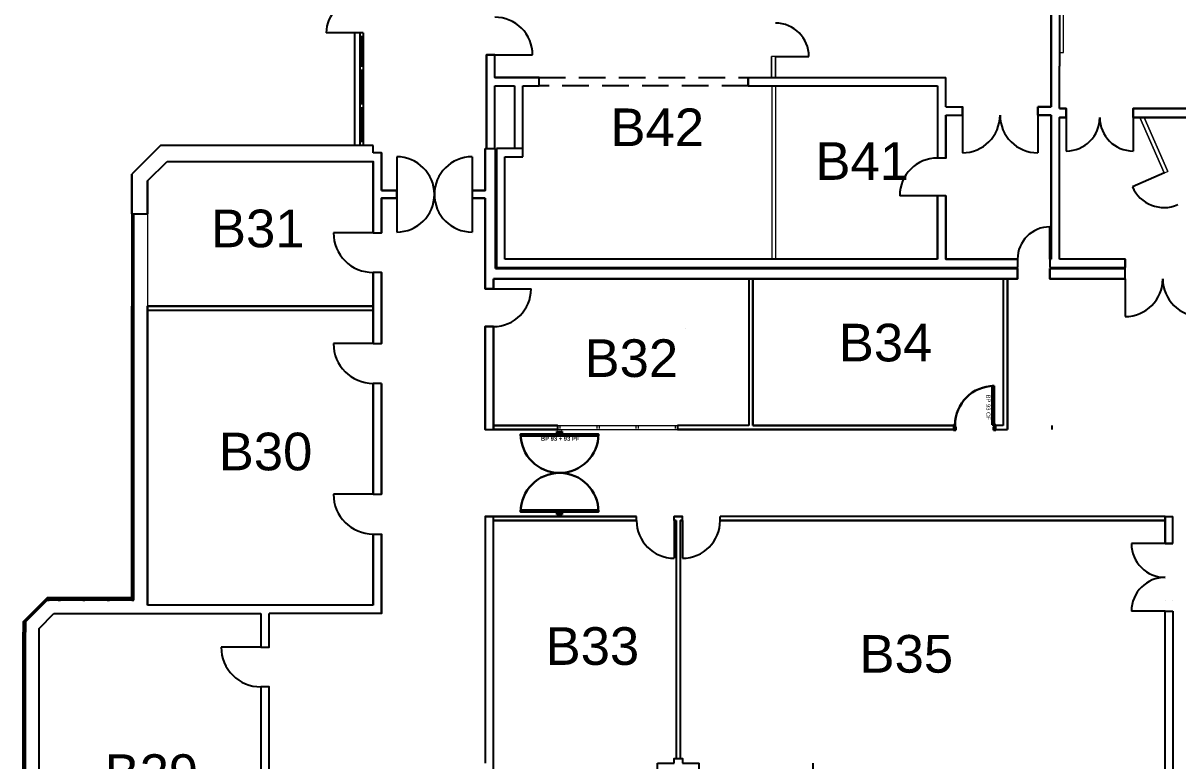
# Model space of a CAD drawing. Header units: millimetres. Extents: x -223503 to -221183, y 15861 to 17311.
# Drawn here: x -222597.15 to -222569.56, y 16041.63 to 16059.25 of the extents above; entities that cross this region are included whole.
import ezdxf

# ---------------------------------------------------------------- set-up
doc = ezdxf.new("R2010")
doc.units = ezdxf.units.MM
doc.linetypes.add('CACHE', pattern=[9.525, 6.35, -3.175])
for name, color, linetype, lineweight in [('ASTEC - POSE BP CF', 104, 'Continuous', 30), ('ASTEC - POSE BP PF', 30, 'Continuous', 30), ('NUMEROTATION', 172, 'Continuous', 30)]:
    doc.layers.add(name, color=color, linetype=linetype, lineweight=lineweight)
for name, color, linetype in [('BA CLOISON', 8, 'Continuous'), ('BA EQUIP MOBILIER', 8, 'Continuous'), ('BA FENETRE', 8, 'Continuous'), ('BA MURS', 8, 'Continuous'), ('BA MURS POUTRE', 8, 'CACHE'), ('BA PORTES', 8, 'Continuous')]:
    doc.layers.add(name, color=color, linetype=linetype)
doc.styles.get("Standard").update_dxf_attribs({"font": 'arial.ttf'})

# ---------------------------------------------------------------- blocks, each defined once
blk = doc.blocks.new('BP PF 2x93 SA')
h = blk.add_hatch(color=256)
h.paths.add_polyline_path([(1857, 1860), (1857, 930), (1901, 930), (1901, 1860)])
h.paths.add_polyline_path([(1857, 0), (1857, 930), (1901, 930), (1901, 0)])
h.paths.add_polyline_path([(85, 1860), (85, 930), (41, 930), (41, 1860)])
h.paths.add_polyline_path([(85, 0), (85, 930), (41, 930), (41, 0)])
for p, q in [((-23, 991), (-23, 980)), ((-23, 991), (41, 991)), ((-23, 980), (-15, 980)), ((-23, 869), (-23, 880)), ((-23, 880), (-15, 880)), ((-23, 869), (41, 869)), ((-15, 980), (-15, 880)), ((31, 952), (31, 908)), ((31, 952), (36, 952)), ((31, 908), (36, 908)), ((36, 952), (41, 959)), ((36, 908), (41, 900)), ((41, 991), (41, 959)), ((41, 869), (41, 897)), ((1901, 991), (1901, 959)), ((1965, 991), (1901, 991)), ((1906, 952), (1901, 959)), ((1906, 908), (1901, 900)), ((1901, 869), (1901, 897)), ((1965, 869), (1901, 869)), ((1911, 952), (1906, 952)), ((1911, 908), (1906, 908)), ((1911, 952), (1911, 908)), ((1965, 980), (1957, 980)), ((1957, 980), (1957, 880)), ((1965, 880), (1957, 880)), ((1965, 991), (1965, 980)), ((1965, 869), (1965, 880))]:
    blk.add_line(p, q)
for points in [[(85, 1860), (85, 930), (41, 930), (41, 1860)], [(1857, 1860), (1857, 930), (1901, 930), (1901, 1860)], [(85, 0), (85, 930), (41, 930), (41, 0)], [(1857, 0), (1857, 930), (1901, 930), (1901, 0)]]:
    blk.add_lwpolyline(points, close=True)
at = {"color": 8}
for centre, start, end in [((41, 930), 0, 90), ((1901, 930), 90, 180), ((41, 930), 270, 0), ((1901, 930), 180, 270)]:
    blk.add_arc(centre, 930, start, end, dxfattribs=at)
at = {"color": 7, "insert": (1790, 935), "char_height": 100, "width": 1860, "attachment_point": 5, "rotation": 270}
blk.add_mtext('{\\fArial|b1|i0|c0|p34; BP 93 + 93 PF}', dxfattribs=at)
blk = doc.blocks.new('A$C16EA0CAB')
blk.add_hatch(color=256).paths.add_polyline_path([(0.971, 0.122), (0.971, 1.052), (0.927, 1.052), (0.927, 0.122)])
at = {"color": 124}
for p, q in [((0.971, 1.052), (0.927, 1.052)), ((0.927, 0.122), (0.971, 0.122))]:
    blk.add_line(p, q, dxfattribs=at)
for p, q in [((0.927, 1.052), (0.927, 0.122)), ((0.971, 0.122), (0.971, 1.052))]:
    blk.add_line(p, q)
at = {"color": 7}
for p, q in [((0, 0.122), (0, 0.111)), ((0, 0.122), (0.041, 0.122)), ((0, 0.111), (0.008, 0.111)), ((0, 0), (0, 0.011)), ((0, 0.011), (0.008, 0.011)), ((0.008, 0.011), (0.008, 0.111)), ((0.041, 0.122), (0.041, 0.078)), ((0.041, 0.078), (0.056, 0.078)), ((0.056, 0), (0.056, 0.078)), ((0.971, 0.078), (0.956, 0.078)), ((0.956, 0), (0.956, 0.078)), ((1.012, 0.122), (0.971, 0.122)), ((0.971, 0.122), (0.971, 0.078)), ((1.004, 0.011), (1.004, 0.111)), ((1.012, 0.111), (1.004, 0.111)), ((1.012, 0.011), (1.004, 0.011)), ((1.012, 0.122), (1.012, 0.111)), ((1.012, 0), (1.012, 0.011)), ((0, 0), (0.056, 0)), ((1.012, 0), (0.956, 0))]:
    blk.add_line(p, q, dxfattribs=at)
at = {"color": 8, "extrusion": (0, 0, -1)}
blk.add_ellipse((0.971, 0.122), major_axis=(0.658, 0.658), ratio=1, start_param=3.926991, end_param=5.497787, dxfattribs=at)
at = {"color": 7, "width": 1}
blk.add_text(' BP 93 CF', height=0.1, rotation=270, dxfattribs=at).set_placement((0.786, 0.887))
blk = doc.blocks.new('A$C2F2645E9')
at = {"layer": 'BA MURS'}
for p, q in [((0, 0.496), (0, 0.116)), ((0, 0.496), (0.995, 0.496)), ((0.995, 0.496), (0.995, 0.116)), ((0, 0.116), (0.392, 0.116)), ((0.592, 0.116), (0.995, 0.116))]:
    blk.add_line(p, q, dxfattribs=at)
blk.add_lwpolyline([(0.392, 0.116), (0.392, 0), (0.592, 0), (0.592, 0.116)], dxfattribs=at)
blk = doc.blocks.new('A$C22EF7FBB')
at = {"layer": 'BA FENETRE', "linetype": 'ByBlock', "lineweight": 25}
for p, q in [((0, 0.056), (3.924, 0.056)), ((0, 0), (3.924, 0)), ((0.056, 0), (0.056, 0.056)), ((0.888, 0), (0.888, 0.056)), ((0.944, 0), (0.944, 0.056)), ((1.776, 0), (1.776, 0.056)), ((1.832, 0), (1.832, 0.056)), ((2.664, 0), (2.664, 0.056)), ((2.72, 0), (2.72, 0.056)), ((3.552, 0), (3.552, 0.056)), ((3.608, 0), (3.608, 0.056)), ((3.868, 0), (3.868, 0.056)), ((4.919, 0.056), (7.638, 0.056)), ((4.919, 0), (7.638, 0)), ((4.975, 0), (4.975, 0.056)), ((5.807, 0), (5.807, 0.056)), ((5.863, 0), (5.863, 0.056)), ((6.694, 0), (6.694, 0.056)), ((6.75, 0), (6.75, 0.056)), ((7.582, 0), (7.582, 0.056)), ((7.638, 0), (7.638, 0.056))]:
    blk.add_line(p, q, dxfattribs=at)
for points in [[(0.056, 0.028), (0.056, 0.028), (0.888, 0.028), (0.888, 0.028)], [(0.888, 0.028), (0.056, 0.028), (0.056, 0.028), (0.888, 0.028)], [(0.944, 0.028), (1.776, 0.028), (1.776, 0.028), (0.944, 0.028)], [(1.776, 0.028), (0.944, 0.028), (0.944, 0.028), (1.776, 0.028)], [(1.832, 0.028), (2.664, 0.028), (2.664, 0.028), (1.832, 0.028)], [(2.664, 0.028), (1.832, 0.028), (1.832, 0.028), (2.664, 0.028)], [(2.72, 0.028), (3.552, 0.028), (3.552, 0.028), (2.72, 0.028)], [(3.552, 0.028), (2.72, 0.028), (2.72, 0.028), (3.552, 0.028)], [(3.868, 0.028), (3.868, 0.028), (3.608, 0.028), (3.608, 0.028)], [(3.868, 0.028), (3.608, 0.028), (3.608, 0.028), (3.868, 0.028)], [(4.975, 0.028), (4.975, 0.028), (5.807, 0.028), (5.807, 0.028)], [(5.807, 0.028), (4.975, 0.028), (4.975, 0.028), (5.807, 0.028)], [(5.863, 0.028), (6.694, 0.028), (6.694, 0.028), (5.863, 0.028)], [(6.694, 0.028), (5.863, 0.028), (5.863, 0.028), (6.694, 0.028)], [(6.75, 0.028), (7.582, 0.028), (7.582, 0.028), (6.75, 0.028)], [(7.582, 0.028), (6.75, 0.028), (6.75, 0.028), (7.582, 0.028)]]:
    blk.add_lwpolyline(points, close=True, dxfattribs=at)
at = {"layer": 'BA MURS'}
blk.add_line((7.638, 0), (7.638, 0.38), dxfattribs=at)
at = {"xscale": -1, "rotation": 180}
blk.add_blockref('A$C2F2645E9', (3.924, 0.496), dxfattribs=at)
blk = doc.blocks.new('A$C617D50E7')
at = {"layer": 'BA FENETRE', "linetype": 'ByBlock', "lineweight": 25}
for p, q in [((0, 0), (0, 4.405)), ((0.056, 4.349), (0, 4.349)), ((0.056, 0), (0.056, 4.405)), ((0.056, 3.608), (0, 3.608)), ((0.056, 3.552), (0, 3.552)), ((0.056, 2.72), (0, 2.72)), ((0.056, 2.664), (0, 2.664)), ((0.056, 1.832), (0, 1.832)), ((0.056, 1.776), (0, 1.776)), ((0.056, 0.944), (0, 0.944)), ((0.056, 0.888), (0, 0.888)), ((0.056, 0.056), (0, 0.056))]:
    blk.add_line(p, q, dxfattribs=at)
for points in [[(0.028, 4.349), (0.028, 4.349), (0.028, 3.608), (0.028, 3.608)], [(0.028, 4.349), (0.028, 3.608), (0.028, 3.608), (0.028, 4.349)], [(0.028, 2.72), (0.028, 3.552), (0.028, 3.552), (0.028, 2.72)], [(0.028, 3.552), (0.028, 2.72), (0.028, 2.72), (0.028, 3.552)], [(0.028, 1.832), (0.028, 2.664), (0.028, 2.664), (0.028, 1.832)], [(0.028, 2.664), (0.028, 1.832), (0.028, 1.832), (0.028, 2.664)], [(0.028, 0.944), (0.028, 1.776), (0.028, 1.776), (0.028, 0.944)], [(0.028, 1.776), (0.028, 0.944), (0.028, 0.944), (0.028, 1.776)], [(0.028, 0.056), (0.028, 0.056), (0.028, 0.888), (0.028, 0.888)], [(0.028, 0.888), (0.028, 0.056), (0.028, 0.056), (0.028, 0.888)]]:
    blk.add_lwpolyline(points, close=True, dxfattribs=at)

msp = doc.modelspace()

# ---------------------------------------------------------------- linework, layer by layer
at = {"layer": 'BA CLOISON', "linetype": 'Continuous', "lineweight": 0}
for p, q in [((-222579.273, 16058.453), (-222579.273, 16057.953)), ((-222579.273, 16057.953), (-222579.273, 16058.453)), ((-222579.273, 16058.453), (-222579.273, 16057.953)), ((-222579.273, 16057.953), (-222579.273, 16058.453)), ((-222579.273, 16057.953), (-222579.273, 16058.453)), ((-222579.273, 16058.453), (-222579.273, 16057.953)), ((-222579.176, 16058.453), (-222579.273, 16058.453)), ((-222579.176, 16057.953), (-222579.176, 16058.453)), ((-222579.176, 16057.953), (-222579.176, 16058.453)), ((-222579.176, 16058.453), (-222579.176, 16057.953)), ((-222579.176, 16058.453), (-222579.176, 16057.953)), ((-222579.176, 16057.953), (-222579.176, 16058.453)), ((-222579.176, 16058.453), (-222579.176, 16057.953)), ((-222579.26, 16057.753), (-222579.26, 16053.612)), ((-222579.163, 16053.612), (-222579.163, 16057.753)), ((-222570.363, 16056.997), (-222569.8, 16055.71)), ((-222569.889, 16055.672), (-222569.8, 16055.71)), ((-222584.328, 16049.622), (-222584.328, 16049.566)), ((-222583.446, 16049.622), (-222583.446, 16049.566)), ((-222583.39, 16049.622), (-222583.39, 16049.566)), ((-222582.508, 16049.622), (-222582.508, 16049.566)), ((-222582.452, 16049.622), (-222582.452, 16049.566)), ((-222581.57, 16049.622), (-222581.57, 16049.566))]:
    msp.add_line(p, q, dxfattribs=at)
at = {"layer": 'BA CLOISON'}
for p, q in [((-222579.814, 16053.142), (-222579.814, 16049.642)), ((-222573.73, 16053.142), (-222573.73, 16049.642)), ((-222588.786, 16052.492), (-222594.176, 16052.492)), ((-222594.176, 16052.492), (-222588.786, 16052.492)), ((-222594.176, 16052.395), (-222588.786, 16052.395)), ((-222584.384, 16049.642), (-222584.384, 16049.545)), ((-222581.514, 16049.642), (-222581.514, 16049.545)), ((-222574.915, 16049.642), (-222574.915, 16049.545)), ((-222573.73, 16049.642), (-222573.919, 16049.642)), ((-222573.919, 16049.639), (-222573.919, 16049.542)), ((-222572.564, 16049.545), (-222572.564, 16049.642)), ((-222573.919, 16049.542), (-222573.633, 16049.544)), ((-222582.494, 16047.465), (-222585.914, 16047.465)), ((-222585.914, 16047.465), (-222582.494, 16047.465)), ((-222585.914, 16047.465), (-222582.494, 16047.465)), ((-222582.494, 16047.465), (-222585.914, 16047.465)), ((-222582.494, 16047.465), (-222585.914, 16047.465)), ((-222585.914, 16047.465), (-222582.494, 16047.465)), ((-222582.494, 16047.465), (-222585.914, 16047.465)), ((-222585.914, 16047.465), (-222582.494, 16047.465)), ((-222585.914, 16047.368), (-222582.494, 16047.368)), ((-222582.494, 16047.368), (-222585.914, 16047.368)), ((-222585.914, 16047.368), (-222582.494, 16047.368)), ((-222582.494, 16047.368), (-222585.914, 16047.368)), ((-222582.494, 16047.368), (-222585.914, 16047.368)), ((-222585.914, 16047.368), (-222582.494, 16047.368)), ((-222582.494, 16047.368), (-222582.494, 16047.465)), ((-222582.494, 16047.368), (-222582.494, 16047.368)), ((-222581.594, 16047.465), (-222581.447, 16047.465)), ((-222581.447, 16047.465), (-222581.594, 16047.465)), ((-222581.594, 16047.465), (-222581.447, 16047.465)), ((-222581.594, 16047.368), (-222581.594, 16047.465)), ((-222581.544, 16047.368), (-222581.594, 16047.368)), ((-222581.544, 16047.368), (-222581.544, 16041.684)), ((-222581.447, 16041.684), (-222581.447, 16047.368)), ((-222581.397, 16047.368), (-222581.397, 16047.465)), ((-222580.497, 16047.368), (-222580.497, 16047.465))]:
    msp.add_line(p, q, dxfattribs=at)
at = {"layer": 'BA CLOISON', "linetype": 'Continuous', "lineweight": 0}
for points in [[(-222572.289, 16058.552), (-222572.289, 16065.507)], [(-222572.389, 16058.552), (-222572.289, 16058.552)], [(-222570.469, 16056.997), (-222569.889, 16055.672), (-222570.469, 16056.997)]]:
    msp.add_lwpolyline(points, dxfattribs=at)
for points in [[(-222570.363, 16056.997), (-222569.8, 16055.71), (-222570.363, 16056.997)], [(-222570.363, 16056.997), (-222569.8, 16055.71), (-222569.8, 16055.71)]]:
    msp.add_lwpolyline(points, close=True, dxfattribs=at)
at = {"layer": 'BA CLOISON'}
for points in [[(-222579.717, 16049.642), (-222579.717, 16049.642), (-222579.717, 16053.142), (-222579.717, 16053.142)], [(-222573.633, 16049.544), (-222573.633, 16049.544), (-222573.633, 16053.142), (-222573.633, 16053.142)], [(-222584.384, 16049.642), (-222584.384, 16049.642), (-222585.914, 16049.642)], [(-222581.514, 16049.545), (-222581.514, 16049.545), (-222574.915, 16049.545)], [(-222574.915, 16049.545), (-222581.514, 16049.545), (-222574.915, 16049.545)], [(-222581.447, 16047.465), (-222581.447, 16047.465), (-222581.594, 16047.465)], [(-222581.594, 16047.465), (-222581.447, 16047.465), (-222581.594, 16047.465)], [(-222581.447, 16047.465), (-222581.397, 16047.465), (-222581.447, 16047.465)], [(-222581.447, 16047.465), (-222581.397, 16047.465), (-222581.397, 16047.465)], [(-222581.447, 16047.368), (-222581.447, 16047.368), (-222581.397, 16047.368)], [(-222581.397, 16047.368), (-222581.447, 16047.368), (-222581.397, 16047.368)], [(-222569.859, 16047.368), (-222580.497, 16047.368), (-222580.497, 16047.368)]]:
    msp.add_lwpolyline(points, close=True, dxfattribs=at)
for points in [[(-222579.814, 16049.642), (-222581.514, 16049.642), (-222581.514, 16049.642)], [(-222579.717, 16049.642), (-222574.915, 16049.642), (-222579.717, 16049.642)], [(-222584.384, 16049.545), (-222585.914, 16049.545), (-222584.384, 16049.545)], [(-222569.859, 16047.465), (-222580.497, 16047.465), (-222580.497, 16047.465)]]:
    msp.add_lwpolyline(points, dxfattribs=at)
at = {"layer": 'BA EQUIP MOBILIER', "linetype": 'Continuous', "lineweight": 0}
msp.add_line((-222581.336, 16051.964), (-222581.336, 16051.964), dxfattribs=at)
at = {"layer": 'BA FENETRE', "linetype": 'ByBlock', "lineweight": 25}
for p, q in [((-222589.027, 16059.023), (-222589.107, 16059.023)), ((-222589.107, 16059.023), (-222589.107, 16056.33)), ((-222589.027, 16059.023), (-222589.027, 16056.33)), ((-222589.027, 16058.923), (-222589.107, 16058.923)), ((-222589.067, 16058.223), (-222589.067, 16058.923)), ((-222589.027, 16058.223), (-222589.107, 16058.223)), ((-222589.027, 16058.123), (-222589.107, 16058.123)), ((-222589.067, 16057.323), (-222589.067, 16058.123)), ((-222589.027, 16057.323), (-222589.107, 16057.323)), ((-222589.027, 16057.223), (-222589.107, 16057.223)), ((-222589.067, 16056.423), (-222589.067, 16057.223)), ((-222589.027, 16056.423), (-222589.107, 16056.423)), ((-222594.556, 16054.692), (-222594.556, 16052.492)), ((-222594.556, 16054.636), (-222594.506, 16054.636)), ((-222594.506, 16052.492), (-222594.506, 16054.692)), ((-222594.556, 16053.977), (-222594.506, 16053.977)), ((-222594.556, 16053.921), (-222594.506, 16053.921)), ((-222594.556, 16053.263), (-222594.506, 16053.263)), ((-222594.556, 16053.207), (-222594.506, 16053.207)), ((-222594.556, 16052.548), (-222594.506, 16052.548)), ((-222594.556, 16052.548), (-222594.556, 16050.348)), ((-222594.556, 16052.492), (-222594.506, 16052.492)), ((-222594.506, 16050.348), (-222594.506, 16052.548)), ((-222594.556, 16051.833), (-222594.506, 16051.833)), ((-222594.556, 16051.777), (-222594.506, 16051.777)), ((-222594.556, 16051.119), (-222594.506, 16051.119)), ((-222594.556, 16051.063), (-222594.506, 16051.063)), ((-222594.556, 16050.404), (-222594.506, 16050.404)), ((-222594.556, 16050.404), (-222594.556, 16048.204)), ((-222594.506, 16048.204), (-222594.506, 16050.404)), ((-222594.556, 16049.689), (-222594.506, 16049.689)), ((-222594.556, 16049.633), (-222594.506, 16049.633)), ((-222594.556, 16048.975), (-222594.506, 16048.975)), ((-222594.556, 16048.919), (-222594.506, 16048.919)), ((-222594.556, 16048.26), (-222594.506, 16048.26)), ((-222594.556, 16048.26), (-222594.556, 16046.06)), ((-222594.556, 16048.204), (-222594.506, 16048.204)), ((-222594.506, 16046.06), (-222594.506, 16048.26)), ((-222594.556, 16047.545), (-222594.506, 16047.545)), ((-222594.556, 16047.489), (-222594.506, 16047.489)), ((-222594.556, 16046.831), (-222594.506, 16046.831)), ((-222594.556, 16046.775), (-222594.506, 16046.775)), ((-222594.556, 16046.116), (-222594.506, 16046.116)), ((-222594.556, 16046.116), (-222594.556, 16045.469)), ((-222594.556, 16046.06), (-222594.506, 16046.06)), ((-222594.506, 16045.469), (-222594.506, 16046.116)), ((-222594.556, 16045.525), (-222594.506, 16045.525)), ((-222594.556, 16045.469), (-222594.506, 16045.469))]:
    msp.add_line(p, q, dxfattribs=at)
for points in [[(-222594.531, 16054.636), (-222594.531, 16054.636), (-222594.531, 16053.977), (-222594.531, 16053.977)], [(-222594.531, 16053.263), (-222594.531, 16053.921), (-222594.531, 16053.921), (-222594.531, 16053.263)], [(-222594.531, 16053.207), (-222594.531, 16052.548), (-222594.531, 16052.548), (-222594.531, 16053.207)], [(-222594.531, 16052.492), (-222594.531, 16052.492), (-222594.531, 16051.833), (-222594.531, 16051.833)], [(-222594.531, 16051.119), (-222594.531, 16051.777), (-222594.531, 16051.777), (-222594.531, 16051.119)], [(-222594.531, 16051.063), (-222594.531, 16050.404), (-222594.531, 16050.404), (-222594.531, 16051.063)], [(-222594.531, 16050.348), (-222594.531, 16050.348), (-222594.531, 16049.689), (-222594.531, 16049.689)], [(-222594.531, 16048.975), (-222594.531, 16049.633), (-222594.531, 16049.633), (-222594.531, 16048.975)], [(-222594.531, 16048.919), (-222594.531, 16048.26), (-222594.531, 16048.26), (-222594.531, 16048.919)], [(-222594.531, 16048.204), (-222594.531, 16048.204), (-222594.531, 16047.545), (-222594.531, 16047.545)], [(-222594.531, 16046.831), (-222594.531, 16047.489), (-222594.531, 16047.489), (-222594.531, 16046.831)], [(-222594.531, 16046.775), (-222594.531, 16046.116), (-222594.531, 16046.116), (-222594.531, 16046.775)], [(-222594.531, 16046.06), (-222594.531, 16046.06), (-222594.531, 16045.525), (-222594.531, 16045.525)], [(-222596.262, 16045.495), (-222596.262, 16045.495), (-222595.727, 16045.495), (-222595.727, 16045.495)], [(-222595.677, 16045.495), (-222595.677, 16045.495), (-222595.142, 16045.495), (-222595.142, 16045.495)], [(-222595.091, 16045.495), (-222595.091, 16045.495), (-222594.556, 16045.495), (-222594.556, 16045.495)]]:
    msp.add_lwpolyline(points, close=True, dxfattribs=at)
at = {"layer": 'BA MURS'}
for p, q in [((-222572.589, 16065.507), (-222572.589, 16058.22)), ((-222572.589, 16058.22), (-222572.589, 16065.507)), ((-222572.389, 16065.507), (-222572.389, 16058.22)), ((-222585.879, 16058.494), (-222585.879, 16058.494)), ((-222572.589, 16058.22), (-222572.589, 16057.254)), ((-222572.589, 16057.254), (-222572.589, 16058.22)), ((-222572.389, 16057.21), (-222572.389, 16058.22)), ((-222572.389, 16057.21), (-222572.389, 16058.22)), ((-222585.879, 16057.953), (-222584.823, 16057.953)), ((-222579.823, 16057.953), (-222575.106, 16057.953)), ((-222575.106, 16057.254), (-222575.106, 16057.953)), ((-222585.414, 16057.753), (-222585.414, 16056.257)), ((-222585.214, 16056.257), (-222585.214, 16057.753)), ((-222585.214, 16057.753), (-222584.823, 16057.753)), ((-222579.823, 16057.753), (-222575.306, 16057.753)), ((-222575.306, 16057.753), (-222575.306, 16056.029)), ((-222575.106, 16057.254), (-222574.709, 16057.254)), ((-222575.106, 16057.054), (-222574.709, 16057.054)), ((-222574.709, 16057.254), (-222574.709, 16057.054)), ((-222574.709, 16057.054), (-222574.709, 16057.054)), ((-222572.589, 16057.254), (-222572.909, 16057.254)), ((-222572.909, 16057.254), (-222572.909, 16057.054)), ((-222572.589, 16057.254), (-222572.909, 16057.254)), ((-222572.909, 16057.254), (-222572.589, 16057.254)), ((-222572.909, 16057.254), (-222572.589, 16057.254)), ((-222572.589, 16057.254), (-222572.909, 16057.254)), ((-222572.909, 16057.254), (-222572.909, 16057.254)), ((-222572.909, 16057.054), (-222572.909, 16057.254)), ((-222572.909, 16057.054), (-222572.909, 16057.254)), ((-222572.909, 16057.254), (-222572.909, 16057.254)), ((-222572.909, 16057.254), (-222572.909, 16057.054)), ((-222572.589, 16057.254), (-222572.909, 16057.254)), ((-222572.909, 16057.054), (-222572.589, 16057.054)), ((-222572.589, 16057.054), (-222572.909, 16057.054)), ((-222572.909, 16057.054), (-222572.589, 16057.054)), ((-222572.589, 16057.054), (-222572.909, 16057.054)), ((-222572.589, 16057.054), (-222572.909, 16057.054)), ((-222572.909, 16057.054), (-222572.909, 16057.054)), ((-222572.909, 16057.054), (-222572.589, 16057.054)), ((-222572.909, 16057.054), (-222572.909, 16057.054)), ((-222572.909, 16057.054), (-222572.589, 16057.054)), ((-222572.589, 16057.054), (-222572.589, 16053.612)), ((-222572.589, 16053.612), (-222572.589, 16057.054)), ((-222572.389, 16054.612), (-222572.389, 16056.997)), ((-222572.389, 16053.612), (-222572.389, 16056.997)), ((-222572.225, 16056.997), (-222572.225, 16056.997)), ((-222593.867, 16056.33), (-222594.556, 16055.64)), ((-222588.786, 16056.33), (-222593.867, 16056.33)), ((-222588.786, 16056.15), (-222588.786, 16056.33)), ((-222586.114, 16055.25), (-222586.114, 16056.257)), ((-222586.114, 16056.257), (-222586.079, 16056.257)), ((-222585.879, 16056.257), (-222585.864, 16056.257)), ((-222585.864, 16053.392), (-222585.864, 16056.257)), ((-222585.843, 16056.257), (-222585.843, 16053.412)), ((-222585.214, 16056.257), (-222585.843, 16056.257)), ((-222585.214, 16056.057), (-222585.214, 16056.257)), ((-222594.176, 16055.483), (-222593.709, 16055.95)), ((-222593.709, 16055.95), (-222588.786, 16055.95)), ((-222588.586, 16056.15), (-222588.786, 16056.15)), ((-222588.786, 16055.95), (-222588.786, 16054.245)), ((-222588.586, 16055.25), (-222588.586, 16056.15)), ((-222585.643, 16053.612), (-222585.643, 16056.057)), ((-222585.643, 16056.057), (-222585.214, 16056.057)), ((-222575.106, 16056.029), (-222575.306, 16056.029)), ((-222594.556, 16054.692), (-222594.556, 16055.64)), ((-222594.556, 16055.64), (-222594.556, 16055.64)), ((-222594.556, 16054.692), (-222594.556, 16055.64)), ((-222594.556, 16055.64), (-222594.556, 16054.692)), ((-222594.556, 16054.692), (-222594.556, 16055.64)), ((-222594.556, 16055.64), (-222594.556, 16054.692)), ((-222594.556, 16055.64), (-222594.556, 16054.692)), ((-222594.556, 16054.692), (-222594.556, 16055.64)), ((-222594.556, 16054.692), (-222594.556, 16055.64)), ((-222594.556, 16055.64), (-222594.556, 16055.64)), ((-222594.556, 16055.64), (-222594.556, 16054.692)), ((-222594.176, 16055.483), (-222594.176, 16054.692)), ((-222594.176, 16055.483), (-222594.176, 16055.483)), ((-222586.425, 16055.25), (-222586.425, 16055.07)), ((-222588.586, 16054.245), (-222588.586, 16055.07)), ((-222586.114, 16053.142), (-222586.114, 16055.07)), ((-222594.556, 16054.692), (-222594.176, 16054.692)), ((-222588.786, 16054.245), (-222588.586, 16054.245)), ((-222575.306, 16053.612), (-222585.643, 16053.612)), ((-222573.389, 16053.612), (-222573.389, 16053.412)), ((-222572.617, 16053.612), (-222572.589, 16053.612)), ((-222572.617, 16053.612), (-222572.617, 16053.412)), ((-222570.819, 16053.612), (-222572.389, 16053.612)), ((-222573.39, 16053.392), (-222585.864, 16053.392)), ((-222585.864, 16053.392), (-222573.39, 16053.392)), ((-222585.864, 16053.392), (-222573.39, 16053.392)), ((-222573.39, 16053.392), (-222585.864, 16053.392)), ((-222585.843, 16053.412), (-222573.389, 16053.412)), ((-222573.39, 16053.142), (-222573.39, 16053.392)), ((-222572.617, 16053.412), (-222570.819, 16053.412)), ((-222572.617, 16053.142), (-222572.617, 16053.392)), ((-222586.114, 16053.142), (-222586.114, 16052.902)), ((-222586.114, 16053.142), (-222586.114, 16052.902)), ((-222586.114, 16052.902), (-222586.114, 16053.142)), ((-222586.114, 16052.902), (-222586.114, 16053.142)), ((-222586.114, 16053.142), (-222586.114, 16052.902)), ((-222586.114, 16052.902), (-222585.914, 16052.902)), ((-222586.114, 16052.902), (-222586.114, 16052.902)), ((-222585.914, 16053.142), (-222573.39, 16053.142)), ((-222585.914, 16053.142), (-222573.39, 16053.142)), ((-222573.39, 16053.142), (-222585.914, 16053.142)), ((-222573.39, 16053.142), (-222585.914, 16053.142)), ((-222573.39, 16053.142), (-222585.914, 16053.142)), ((-222585.914, 16052.902), (-222585.914, 16053.142)), ((-222585.914, 16053.142), (-222585.914, 16052.902)), ((-222585.914, 16052.902), (-222585.914, 16053.142)), ((-222585.914, 16053.142), (-222585.914, 16052.902)), ((-222585.914, 16052.902), (-222585.914, 16053.142)), ((-222585.914, 16052.902), (-222585.914, 16052.902)), ((-222585.914, 16052.902), (-222585.914, 16052.902)), ((-222570.819, 16053.142), (-222572.617, 16053.142)), ((-222594.556, 16045.525), (-222594.556, 16052.492)), ((-222594.556, 16052.492), (-222594.556, 16045.525)), ((-222585.914, 16052.002), (-222586.114, 16052.002)), ((-222586.114, 16047.465), (-222586.114, 16041.568)), ((-222585.914, 16047.465), (-222586.114, 16047.465)), ((-222585.914, 16041.188), (-222585.914, 16047.465)), ((-222569.859, 16047.465), (-222569.679, 16047.465)), ((-222569.679, 16046.818), (-222569.679, 16047.465)), ((-222588.786, 16047.045), (-222588.586, 16047.045)), ((-222569.859, 16046.818), (-222569.859, 16046.818)), ((-222596.576, 16045.524), (-222597.152, 16044.948)), ((-222596.576, 16045.524), (-222597.152, 16044.948)), ((-222596.576, 16045.496), (-222597.124, 16044.948)), ((-222596.576, 16045.468), (-222597.096, 16044.948)), ((-222594.556, 16045.525), (-222596.576, 16045.524)), ((-222594.556, 16045.525), (-222596.576, 16045.524)), ((-222596.313, 16045.494), (-222596.526, 16045.494)), ((-222596.313, 16045.469), (-222596.526, 16045.469)), ((-222595.727, 16045.469), (-222596.262, 16045.469)), ((-222595.142, 16045.469), (-222595.677, 16045.469)), ((-222594.556, 16045.469), (-222595.091, 16045.469)), ((-222569.859, 16045.468), (-222569.859, 16045.468)), ((-222569.679, 16045.468), (-222569.679, 16045.468)), ((-222588.786, 16045.345), (-222594.176, 16045.345)), ((-222569.859, 16036.701), (-222569.859, 16045.202)), ((-222569.859, 16045.202), (-222569.679, 16045.202)), ((-222569.679, 16045.202), (-222569.679, 16036.701)), ((-222597.152, 16044.948), (-222597.152, 16023.943)), ((-222597.096, 16044.892), (-222597.152, 16044.892)), ((-222597.124, 16044.892), (-222597.124, 16044.703)), ((-222597.096, 16044.892), (-222597.096, 16044.703)), ((-222596.772, 16044.791), (-222596.419, 16045.145)), ((-222596.419, 16045.145), (-222591.469, 16045.145)), ((-222591.469, 16045.145), (-222591.469, 16044.345)), ((-222591.269, 16044.345), (-222591.269, 16045.145)), ((-222597.096, 16044.703), (-222597.152, 16044.703)), ((-222596.772, 16024.1), (-222596.772, 16044.791)), ((-222591.469, 16044.345), (-222591.269, 16044.345))]:
    msp.add_line(p, q, dxfattribs=at)
for points in [[(-222585.879, 16057.953), (-222585.879, 16058.494), (-222586.079, 16058.494), (-222586.079, 16056.257)], [(-222584.823, 16057.753), (-222584.823, 16057.953), (-222585.879, 16057.953)], [(-222586.079, 16056.257), (-222585.879, 16056.257), (-222585.879, 16057.753)], [(-222585.879, 16057.753), (-222585.414, 16057.753)], [(-222586.114, 16056.257), (-222586.114, 16055.25)], [(-222588.586, 16055.25), (-222588.586, 16056.15), (-222588.586, 16055.25)], [(-222588.586, 16055.25), (-222588.586, 16056.15), (-222588.586, 16055.25)], [(-222588.586, 16055.25), (-222588.586, 16056.15), (-222588.586, 16056.15)], [(-222575.106, 16053.612), (-222575.106, 16055.129), (-222575.306, 16055.129), (-222575.306, 16053.612)], [(-222575.306, 16053.612), (-222575.306, 16055.129), (-222575.306, 16053.612)], [(-222575.306, 16053.612), (-222575.306, 16055.129), (-222575.306, 16053.612)], [(-222575.306, 16053.612), (-222575.306, 16055.129), (-222575.306, 16055.129), (-222575.306, 16053.612)], [(-222575.306, 16053.612), (-222575.306, 16055.129), (-222575.306, 16055.129), (-222575.306, 16053.612)], [(-222575.106, 16053.612), (-222575.106, 16055.129), (-222575.106, 16053.612)], [(-222575.106, 16053.612), (-222575.106, 16055.129), (-222575.106, 16053.612)], [(-222575.106, 16053.612), (-222575.106, 16055.129), (-222575.106, 16055.129)], [(-222588.586, 16055.07), (-222588.586, 16054.245)], [(-222588.586, 16055.07), (-222588.586, 16054.245), (-222588.586, 16055.07)], [(-222588.586, 16055.07), (-222588.586, 16054.245), (-222588.586, 16055.07)], [(-222586.114, 16055.07), (-222586.114, 16053.142)], [(-222586.114, 16049.545), (-222586.114, 16052.002), (-222586.114, 16052.002), (-222586.114, 16049.545), (-222585.914, 16049.545), (-222585.914, 16049.545)], [(-222588.586, 16047.045), (-222588.586, 16045.145), (-222591.269, 16045.145)], [(-222591.469, 16045.145), (-222591.469, 16044.345), (-222591.269, 16044.345), (-222591.269, 16045.145)]]:
    msp.add_lwpolyline(points, dxfattribs=at)
for points in [[(-222586.079, 16056.257), (-222586.079, 16058.494), (-222586.079, 16058.494)], [(-222586.079, 16058.494), (-222586.079, 16058.494), (-222585.879, 16058.494), (-222585.879, 16058.494)], [(-222584.823, 16057.953), (-222584.823, 16057.953), (-222585.879, 16057.953)], [(-222585.879, 16057.953), (-222584.823, 16057.953), (-222585.879, 16057.953)], [(-222579.823, 16057.953), (-222579.823, 16057.953), (-222579.823, 16057.753), (-222579.823, 16057.753)], [(-222575.106, 16057.054), (-222575.106, 16056.029), (-222575.106, 16057.054)], [(-222575.106, 16057.054), (-222575.106, 16056.029), (-222575.106, 16056.029)], [(-222574.709, 16057.254), (-222574.709, 16057.254), (-222574.709, 16057.054), (-222574.709, 16057.054)], [(-222572.389, 16057.21), (-222572.225, 16057.21), (-222572.389, 16057.21)], [(-222572.389, 16057.21), (-222572.225, 16057.21), (-222572.225, 16057.21)], [(-222572.225, 16057.21), (-222572.225, 16057.21), (-222572.225, 16057.01), (-222572.225, 16057.01)], [(-222570.625, 16057.21), (-222567.339, 16057.21), (-222570.625, 16057.21)], [(-222570.625, 16057.01), (-222570.625, 16057.01), (-222570.625, 16057.21), (-222570.625, 16057.21)], [(-222572.389, 16056.997), (-222572.389, 16056.997), (-222572.225, 16056.997)], [(-222572.225, 16056.997), (-222572.389, 16056.997), (-222572.225, 16056.997)], [(-222572.225, 16057.01), (-222572.225, 16057.01), (-222572.225, 16056.997), (-222572.225, 16056.997)], [(-222570.625, 16056.997), (-222570.625, 16056.997), (-222570.625, 16057.01), (-222570.625, 16057.01)], [(-222570.469, 16056.997), (-222570.625, 16056.997), (-222567.339, 16056.997)], [(-222567.339, 16056.997), (-222570.625, 16056.997), (-222570.625, 16056.997)], [(-222588.786, 16054.245), (-222588.786, 16055.95), (-222588.786, 16054.245)], [(-222594.176, 16055.483), (-222594.176, 16055.483), (-222594.176, 16054.692)], [(-222594.176, 16054.692), (-222594.176, 16055.483), (-222594.176, 16054.692)], [(-222588.586, 16055.25), (-222588.225, 16055.25), (-222588.586, 16055.25)], [(-222588.586, 16055.25), (-222588.225, 16055.25), (-222588.225, 16055.25)], [(-222588.225, 16055.25), (-222588.225, 16055.25), (-222588.225, 16055.07), (-222588.225, 16055.07)], [(-222586.114, 16055.25), (-222586.114, 16055.25), (-222586.425, 16055.25)], [(-222586.425, 16055.25), (-222586.114, 16055.25), (-222586.425, 16055.25)], [(-222588.586, 16055.07), (-222588.586, 16055.07), (-222588.225, 16055.07)], [(-222588.225, 16055.07), (-222588.586, 16055.07), (-222588.225, 16055.07)], [(-222586.114, 16055.07), (-222586.425, 16055.07), (-222586.114, 16055.07)], [(-222586.114, 16055.07), (-222586.425, 16055.07), (-222586.425, 16055.07)], [(-222573.389, 16053.612), (-222573.389, 16053.612), (-222575.106, 16053.612)], [(-222575.106, 16053.612), (-222575.106, 16053.612), (-222573.389, 16053.612)], [(-222570.819, 16053.612), (-222570.819, 16053.612), (-222570.819, 16053.412), (-222570.819, 16053.412)], [(-222588.786, 16051.595), (-222588.586, 16051.595), (-222588.586, 16053.295), (-222588.786, 16053.295)], [(-222588.786, 16053.295), (-222588.786, 16053.295), (-222588.786, 16051.595)], [(-222588.786, 16051.595), (-222588.786, 16053.295), (-222588.786, 16051.595)], [(-222588.586, 16051.595), (-222588.586, 16051.595), (-222588.586, 16053.295)], [(-222588.586, 16053.295), (-222588.586, 16051.595), (-222588.586, 16053.295)], [(-222573.39, 16053.392), (-222573.39, 16053.392), (-222573.39, 16053.142), (-222573.39, 16053.142)], [(-222572.617, 16053.392), (-222572.617, 16053.142), (-222570.819, 16053.142), (-222570.819, 16053.392)], [(-222572.617, 16053.392), (-222570.819, 16053.392), (-222572.617, 16053.392)], [(-222572.617, 16053.392), (-222570.819, 16053.392), (-222570.819, 16053.392)], [(-222572.617, 16053.392), (-222572.617, 16053.142), (-222572.617, 16053.142), (-222572.617, 16053.392)], [(-222585.914, 16052.902), (-222585.914, 16052.902), (-222586.114, 16052.902), (-222586.114, 16052.902)], [(-222572.617, 16053.142), (-222572.617, 16053.142), (-222570.819, 16053.142)], [(-222570.819, 16053.142), (-222572.617, 16053.142), (-222570.819, 16053.142)], [(-222594.556, 16045.525), (-222594.556, 16045.525), (-222594.556, 16052.492)], [(-222594.556, 16052.492), (-222594.556, 16045.525), (-222594.556, 16052.492)], [(-222594.176, 16045.345), (-222594.176, 16052.492), (-222594.176, 16052.492)], [(-222586.114, 16052.002), (-222586.114, 16052.002), (-222585.914, 16052.002), (-222585.914, 16052.002)], [(-222585.914, 16052.002), (-222585.914, 16049.545), (-222585.914, 16052.002)], [(-222585.914, 16052.002), (-222585.914, 16049.545), (-222585.914, 16049.545)], [(-222588.586, 16050.645), (-222588.786, 16050.645), (-222588.786, 16047.995), (-222588.586, 16047.995)], [(-222588.786, 16050.645), (-222588.786, 16050.645), (-222588.786, 16047.995)], [(-222588.786, 16047.995), (-222588.786, 16050.645), (-222588.786, 16047.995)], [(-222588.586, 16050.645), (-222588.586, 16047.995), (-222588.586, 16050.645)], [(-222588.586, 16050.645), (-222588.586, 16047.995), (-222588.586, 16047.995)], [(-222586.114, 16047.465), (-222586.114, 16047.465), (-222585.914, 16047.465), (-222585.914, 16047.465)], [(-222569.859, 16047.465), (-222569.859, 16047.465), (-222569.859, 16046.818)], [(-222569.859, 16046.818), (-222569.859, 16047.465), (-222569.859, 16046.818)], [(-222588.786, 16045.345), (-222588.786, 16047.045), (-222588.786, 16047.045)], [(-222588.586, 16045.145), (-222588.586, 16045.145), (-222588.586, 16047.045)], [(-222588.586, 16047.045), (-222588.586, 16045.145), (-222588.586, 16047.045)], [(-222569.679, 16046.818), (-222569.679, 16046.818), (-222569.859, 16046.818), (-222569.859, 16046.818)], [(-222596.576, 16045.468), (-222596.526, 16045.468), (-222596.526, 16045.524), (-222596.576, 16045.524)], [(-222596.313, 16045.469), (-222596.262, 16045.469), (-222596.262, 16045.525), (-222596.313, 16045.525)], [(-222595.727, 16045.469), (-222595.677, 16045.469), (-222595.677, 16045.525), (-222595.727, 16045.525)], [(-222595.142, 16045.469), (-222595.091, 16045.469), (-222595.091, 16045.525), (-222595.142, 16045.525)], [(-222597.096, 16044.948), (-222597.096, 16044.892), (-222597.096, 16044.948), (-222597.152, 16044.948)], [(-222591.469, 16040.791), (-222591.269, 16040.791), (-222591.269, 16043.395), (-222591.469, 16043.395)]]:
    msp.add_lwpolyline(points, close=True, dxfattribs=at)
at = {"layer": 'BA MURS POUTRE', "linetype": 'ByBlock', "lineweight": 25}
msp.add_line((-222589.231, 16059.021), (-222589.231, 16056.33), dxfattribs=at)
at = {"layer": 'BA MURS POUTRE', "lineweight": 25, "ltscale": 0.1}
for p, q in [((-222584.823, 16057.953), (-222579.823, 16057.953)), ((-222579.823, 16057.753), (-222584.823, 16057.753))]:
    msp.add_line(p, q, dxfattribs=at)
at = {"layer": 'BA MURS POUTRE', "linetype": 'Continuous', "lineweight": 0}
for p, q in [((-222594.556, 16054.692), (-222594.556, 16052.492)), ((-222594.176, 16054.692), (-222594.176, 16052.492)), ((-222594.556, 16051.808), (-222594.556, 16049.608)), ((-222594.176, 16051.808), (-222594.176, 16049.608)), ((-222584.384, 16049.642), (-222581.514, 16049.642)), ((-222584.384, 16049.545), (-222581.514, 16049.545))]:
    msp.add_line(p, q, dxfattribs=at)
at = {"layer": 'BA PORTES', "lineweight": 25}
for p, q in [((-222589.107, 16059.021), (-222589.907, 16059.021)), ((-222585.879, 16058.494), (-222584.979, 16058.494)), ((-222579.176, 16058.453), (-222578.376, 16058.453)), ((-222574.709, 16057.054), (-222574.709, 16056.154)), ((-222572.909, 16057.054), (-222572.909, 16056.154)), ((-222572.225, 16056.997), (-222572.225, 16056.197)), ((-222570.625, 16056.997), (-222570.625, 16056.197)), ((-222588.225, 16056.06), (-222588.225, 16055.16)), ((-222586.425, 16056.06), (-222586.425, 16055.16)), ((-222569.877, 16055.677), (-222570.646, 16055.341)), ((-222569.877, 16055.677), (-222570.646, 16055.341)), ((-222588.225, 16055.16), (-222588.225, 16054.26)), ((-222586.425, 16055.16), (-222586.425, 16054.26)), ((-222575.306, 16055.129), (-222576.206, 16055.129)), ((-222572.617, 16053.612), (-222572.617, 16054.385)), ((-222572.617, 16053.612), (-222572.617, 16054.385)), ((-222588.786, 16054.245), (-222589.736, 16054.245)), ((-222585.914, 16052.902), (-222585.014, 16052.902)), ((-222570.819, 16053.142), (-222570.819, 16052.242)), ((-222588.786, 16051.595), (-222589.736, 16051.595)), ((-222588.786, 16047.995), (-222589.736, 16047.995)), ((-222581.594, 16047.368), (-222581.594, 16046.468)), ((-222581.397, 16047.368), (-222581.397, 16046.468)), ((-222591.469, 16044.345), (-222592.419, 16044.345))]:
    msp.add_line(p, q, dxfattribs=at)
at = {"layer": 'BA PORTES', "linetype": 'ByBlock'}
for p, q in [((-222569.859, 16046.818), (-222570.669, 16046.818)), ((-222569.859, 16045.202), (-222570.669, 16045.202))]:
    msp.add_line(p, q, dxfattribs=at)
at = {"layer": 'BA PORTES', "lineweight": 25}
for centre, radius, start, end in [((-222589.107, 16059.021), 0.8, 90.0631, 180), ((-222585.879, 16058.494), 0.9, 0, 90.0768), ((-222579.176, 16058.453), 0.8, 0, 90), ((-222574.709, 16057.054), 0.9, 270, 0), ((-222572.909, 16057.054), 0.9, 180, 270), ((-222572.225, 16056.997), 0.8, 270, 0), ((-222570.625, 16056.997), 0.8, 180, 270), ((-222588.225, 16055.16), 0.9, 270, 90), ((-222586.425, 16055.16), 0.9, 90, 270), ((-222575.306, 16055.129), 0.9, 90, 180), ((-222569.889, 16055.672), 0.826, 203.6243, 293.6243), ((-222572.617, 16053.612), 0.773, 90, 180), ((-222588.786, 16054.245), 0.95, 180, 270), ((-222585.914, 16052.902), 0.9, 270, 0), ((-222570.819, 16053.142), 0.9, 270, 0), ((-222569.019, 16053.142), 0.9, 180, 270), ((-222588.786, 16051.595), 0.95, 180, 270), ((-222588.786, 16047.995), 0.95, 180, 270), ((-222581.594, 16047.368), 0.9, 180, 270), ((-222581.397, 16047.368), 0.9, 270, 0), ((-222591.469, 16044.345), 0.95, 180, 270)]:
    msp.add_arc(centre, radius, start, end, dxfattribs=at)
at = {"layer": 'BA PORTES', "linetype": 'ByBlock'}
for centre, start, end in [((-222569.859, 16046.818), 180, 270), ((-222569.859, 16045.202), 90, 180)]:
    msp.add_arc(centre, 0.81, start, end, dxfattribs=at)

# ---------------------------------------------------------------- block references
at = {"layer": 'ASTEC - POSE BP CF'}
msp.add_blockref('A$C16EA0CAB', (-222574.923, 16049.531), dxfattribs=at)
at = {"layer": 'ASTEC - POSE BP PF', "xscale": 0.0009999999892897904, "yscale": 0.0009999999892897904, "zscale": 0.0009999999892897904, "rotation": 90}
msp.add_blockref('BP PF 2x93 SA', (-222583.404, 16047.534), dxfattribs=at)
at = {"layer": 'BA MURS', "extrusion": (0, 0, -1), "zscale": -1}
msp.add_blockref('A$C617D50E7', (222597.096, 16040.298), dxfattribs=at)
at = {"layer": 'BA MURS'}
msp.add_blockref('A$C22EF7FBB', (-222585.914, 16041.188), dxfattribs=at)

# ---------------------------------------------------------------- texts
at = {"layer": 'NUMEROTATION', "char_height": 0.9, "attachment_point": 1}
for s, insert in [('B42', (-222583.117, 16057.213)), ('B41', (-222578.219, 16056.408)), ('B31', (-222592.664, 16054.797)), ('B34', (-222577.662, 16052.07)), ('B32', (-222583.737, 16051.698)), ('B30', (-222592.478, 16049.468)), ('B33', (-222584.667, 16044.82)), ('B35', (-222577.166, 16044.634)), ('B29', (-222595.206, 16041.784))]:
    msp.add_mtext_dynamic_manual_height_columns(s, width=2.58775, gutter_width=12.5, heights=[0], dxfattribs=dict(at, insert=insert))

doc.saveas('drawing.dxf')
